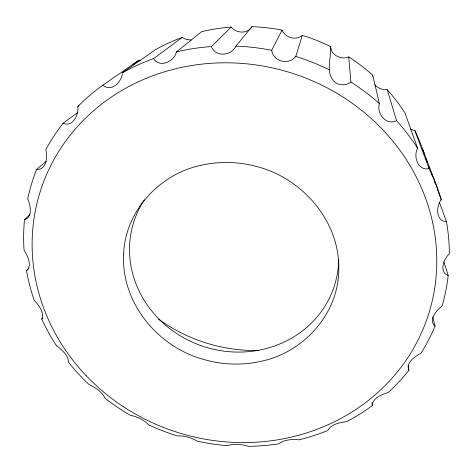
<?xml version="1.0" encoding="UTF-8"?>
<svg xmlns="http://www.w3.org/2000/svg" width="473" height="473" viewBox="0 0 473 473"><rect width="100%" height="100%" fill="white"/><g stroke="black" fill="none" stroke-linecap="round" stroke-linejoin="round"><path stroke-width="0.71" d="M140.114 60.449L138.914 60.189L102.878 85.14A214.174 198.784 17.3 0 0 77.826 106.514C78.979 114.454 72.753 127.751 63.146 123.187A214.174 198.784 17.3 0 0 45.757 149.787C47.808 156.658 46.389 170.451 36.669 169.287A214.174 198.784 17.3 0 0 27.718 198.879C30.42 204.945 33.039 217.385 24.507 219.667A214.174 198.784 17.3 0 0 24.046 250.063C27.469 255.58 32.655 265.554 26.541 270.716A214.174 198.784 17.3 0 0 34.074 299.953C38.437 304.896 44.699 312.334 41.778 319.21A214.174 198.784 17.3 0 0 56.411 345.621M330.615 46.644C330.97 55.187 341.317 60.172 348.749 56.931L350.919 82.06C346.325 85.566 339.443 85.915 334.908 82.136C324.715 73.327 331.62 57.872 330.615 46.644A182.572 173.136 17.3 0 0 302.365 35.292C296.086 40.844 285.083 37.846 282.074 30.142A182.572 173.136 17.3 0 0 251.914 26.665L235.926 46.123C231.403 55.95 215.469 57.523 211.36 46.543A214.174 198.784 17.3 0 0 176.447 51.882C174.23 61.638 160.022 68.307 153.512 58.67A214.174 198.784 17.3 0 0 122.365 72.789C122.105 81.811 111.321 92.607 102.878 85.14M348.749 56.931A182.572 173.136 17.3 0 1 372.73 75.172L379.364 103.581C376.313 113.479 386.092 125.942 396.528 120.656A214.174 198.784 17.3 0 1 417.564 148.226C413.047 156.504 417.913 171.173 429.07 168.625A214.174 198.784 17.3 0 1 441.279 199.754C435.97 206.293 435.556 221.222 446.465 221.701A214.174 198.784 17.3 0 1 449.35 253.782C443.786 258.784 438.642 272.052 448.185 275.523A214.174 198.784 17.3 0 1 442.095 306.137C436.467 309.975 428.035 320.162 435.054 326.139A214.174 198.784 17.3 0 1 420.988 353.272C415.176 356.21 405.326 362.815 408.92 370.306A214.174 198.784 17.3 0 1 388.292 392.419C382.078 394.435 372.387 397.964 372.275 405.603A214.174 198.784 17.3 0 1 346.721 421.656C340.081 422.513 331.242 423.944 327.907 430.43A214.174 198.784 17.3 0 1 299.149 439.807C292.32 439.263 284.255 439.358 278.721 443.881A214.174 198.784 17.3 0 1 248.461 446.335C241.821 444.271 234.247 443.296 227.572 445.643A214.174 198.784 17.3 0 1 197.454 441.226C191.447 437.596 184.228 435.58 177.204 435.899A214.174 198.784 17.3 0 1 148.794 424.914C143.969 419.764 137.075 416.683 130.241 415.241A214.174 198.784 17.3 0 1 105.041 398.242C102.085 391.774 95.44 387.6 89.19 384.679A214.174 198.784 17.3 0 1 68.62 362.442C68.301 355.235 61.792 349.718 56.411 345.621M372.488 76.36L372.73 75.172M282.074 30.142L271.715 50.309C273.246 61.738 288.944 65.505 295.82 56.435L302.365 35.292M251.914 26.665C247.716 34.245 236.163 33.341 231.173 27.073A182.572 173.136 17.3 0 0 201.628 31.673L176.447 51.882M41.778 319.21L42.653 318.033M26.541 270.716L28.977 267.984M211.36 46.543L231.173 27.073M24.507 219.667L29.858 214.588M36.669 169.287L46.265 161.417M153.512 58.67L182.152 37.491L186.196 39.36L191.157 40.028M63.146 123.187L77.939 112.373M77.826 106.514L79.026 105.662M122.365 72.783L155.605 49.588A182.572 173.136 17.3 0 1 182.152 37.491M424.677 155.215A182.572 173.136 17.3 0 0 414.851 130.607L410.54 129.129M374.77 84.697C377.761 88.297 382.622 90.012 387.233 89.675L396.528 120.656M422.342 148.274L437.821 189.235M425.836 158.674L427.125 162.097M428.668 166.206L429.437 168.264M431.5 173.739L432.269 175.79M434.332 181.271L435.101 183.323M437.158 188.798L441.279 199.754M414.856 130.607L429.07 168.625M439.405 202.397L446.465 221.701M417.564 148.226L405.059 113.171A182.572 173.136 17.3 0 0 387.233 89.681M443.981 262.166L448.185 275.523M432.807 316.875L435.054 326.139M408.11 365.239L408.92 370.306M372.062 402.665L372.275 405.603M133.055 64.582A182.572 173.136 17.3 0 1 138.914 60.189M235.926 46.129A214.174 198.784 17.3 0 1 271.715 50.309M295.82 56.435A214.174 198.784 17.3 0 1 329.379 69.898M350.919 82.066A214.174 198.784 17.3 0 1 379.364 103.587M258.252 350.511A157.716 149.699 17.3 0 1 158.431 319.056M338.733 259.452A105.266 97.639 17.3 0 1 205.548 347.117A105.266 97.639 17.3 0 1 144.306 199.789M123.654 254.131C120.958 302.076 157.06 346.106 202.225 359.037A108.335 100.045 17.3 0 0 260.469 361.407C303.595 352.87 339.218 313.303 338.786 268.611C339.502 220.323 301.52 177.464 255.586 166.236A108.335 100.045 17.3 0 0 201.285 165.266C159.72 173.833 125.073 211.059 123.654 254.131M86.027 375.527A203.632 188.508 17.3 0 0 427.763 316.709A203.632 188.508 17.3 0 0 189.584 65.865A203.632 188.508 17.3 0 0 86.027 375.527"/></g></svg>
